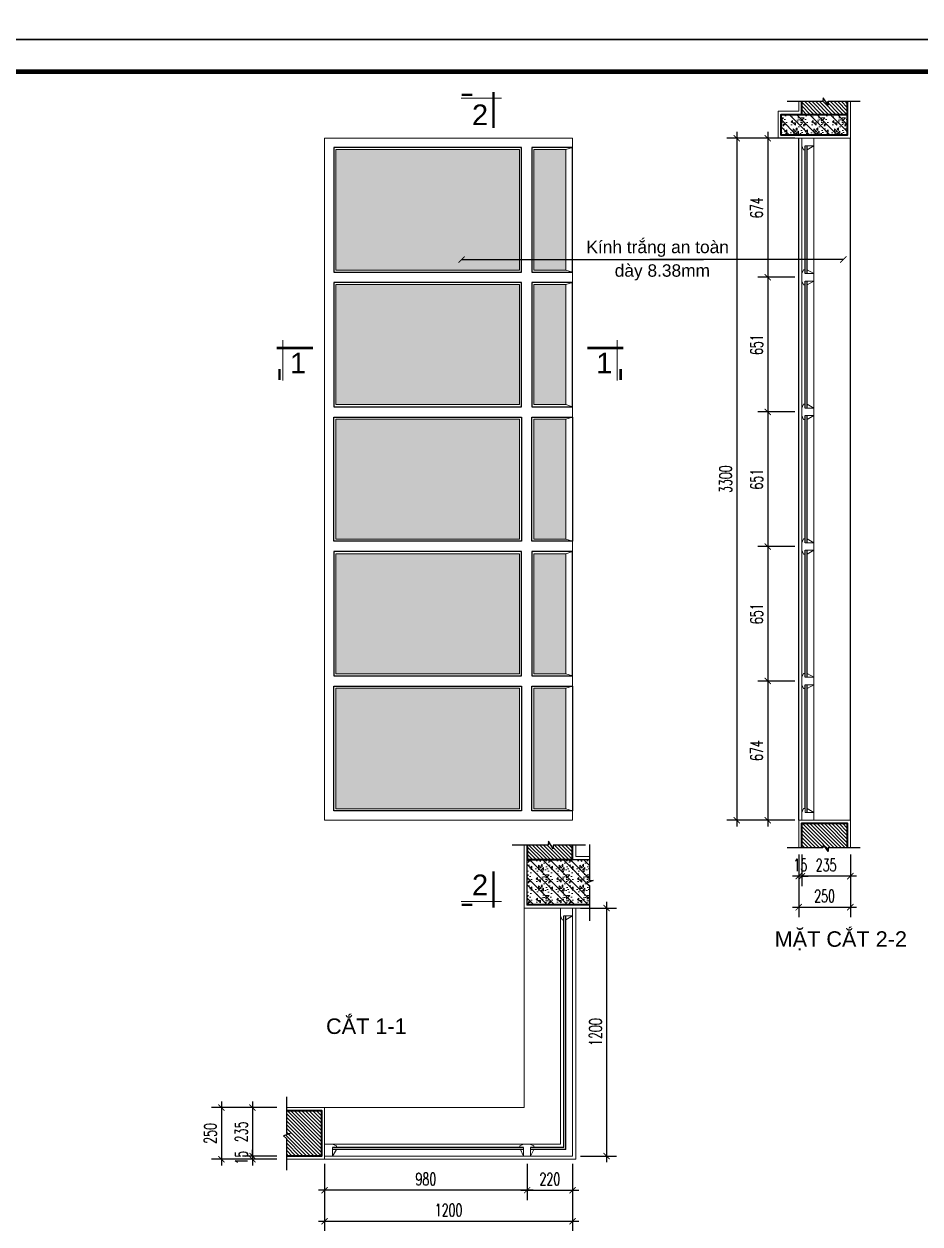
# Model space of a CAD drawing. Header units: millimetres. Extents: x -229618 to 2906, y -178063 to 96806.
# Drawn here: x -14595 to -10259, y -80525 to -74719 of the extents above; entities that cross this region are included whole.
import ezdxf
from ezdxf.enums import TextEntityAlignment as Align

# ---------------------------------------------------------------- set-up
doc = ezdxf.new("R2010")
doc.units = ezdxf.units.MM
doc.header["$LTSCALE"] = 200
doc.header["$MEASUREMENT"] = 0
doc.header["$PDMODE"] = 3
doc.header["$PDSIZE"] = 50
doc.layers.get('0').update_dxf_attribs({"color": 95, "linetype": 'CONTINUOUS'})
doc.layers.get('DEFPOINTS').update_dxf_attribs({"linetype": 'CONTINUOUS'})
for name, color, linetype, lineweight in [('cat', 1, 'CONTINUOUS', 40), ('hatch', 250, 'CONTINUOUS', 5), ('nho', 252, 'CONTINUOUS', 15), ('thay', 7, 'CONTINUOUS', 18)]:
    doc.layers.add(name, color=color, linetype=linetype, lineweight=lineweight)
for name, color, linetype in [('COT', 2, 'CONTINUOUS'), ('CUA', 145, 'CONTINUOUS'), ('DIM', 251, 'CONTINUOUS'), ('KHUNGTEN', 7, 'CONTINUOUS'), ('TEXT', 33, 'CONTINUOUS')]:
    doc.layers.add(name, color=color, linetype=linetype)
doc.layers.add('in', color=203, linetype='CONTINUOUS', lineweight=5, plot=False)
doc.styles.add('Aria H iso', font='Vharial_0.ttf')
doc.styles.add('Arial iso', font='vnarial_0.ttf')
doc.styles.add('Scale', font='vnsimli.shx', dxfattribs={"width": 0.65, "bigfont": 'bigfont.shx'})
doc.dimstyles.new('Scale', dxfattribs={"dimscale": 75, "dimtxt": 2, "dimasz": 1, "dimexe": 1.6, "dimexo": 0, "dimgap": 0.8, "dimtad": 1, "dimdec": 0, "dimzin": 0, "dimdsep": 46, "dimtxsty": 'Scale', "dimblk": 'ARCHTICK', "dimcen": 0.1, "dimdle": 1, "dimclrd": 256, "dimclre": 256, "dimclrt": 3, "dimadec": 0, "dimazin": 0, "dimtfac": 1, "dimtdec": 0, "dimtix": 1, "dimtmove": 2, "dimatfit": 3, "dimldrblk": 'ARCHTICK', "dimfxl": 0, "dimtolj": 1, "dimtzin": 0, "dimarcsym": 0})

# ---------------------------------------------------------------- blocks, each defined once
blk = doc.blocks.new('KhungA3')
at = {"layer": 'DEFPOINTS', "color": 8}
blk.add_lwpolyline([(-3.74, 3.81), (416.31, 3.81), (416.31, 300.81), (-3.74, 300.81)], close=True, dxfattribs=at)
at = {"layer": 'KHUNGTEN', "color": 4, "const_width": 0.724}
blk.add_lwpolyline([(7.54, 8.99), (411.13, 8.99), (411.13, 295.64), (7.54, 295.64)], close=True, dxfattribs=at)
blk = doc.blocks.new('cactd')
at = {"layer": 'thay', "ltscale": 600}
blk.add_line((-9972, -9225), (2458, -9225), dxfattribs=at)
at = {"layer": 'thay', "ltscale": 600, "const_width": 762}
for points in [[(0, 0), (0, -11114)], [(-9771, -10263), (-6486, -10263)]]:
    blk.add_lwpolyline(points, dxfattribs=at)
at = {"layer": 'TEXT', "style": 'Aria H iso'}
blk.add_attdef('1', text='', height=6350, dxfattribs=at).set_placement((-4149, -4127), align=Align.MIDDLE_CENTER)
blk = doc.blocks.new('cactn')
at = {"layer": 'thay', "ltscale": 600}
blk.add_line((-9225, 9972), (-9225, -2458), dxfattribs=at)
at = {"layer": 'thay', "ltscale": 600, "const_width": 762}
for points in [[(-10263, 9771), (-10263, 6486)], [(0, 0), (-11114, 0)]]:
    blk.add_lwpolyline(points, dxfattribs=at)
at = {"layer": 'TEXT', "style": 'Aria H iso'}
blk.add_attdef('A', text='', height=6350, dxfattribs=at).set_placement((-4573, 4581), align=Align.MIDDLE_CENTER)
blk = doc.blocks.new('_ArchTick')
at = {"color": 0, "linetype": 'ByBlock', "const_width": 0.15}
blk.add_lwpolyline([(-0.5, -0.5), (0.5, 0.5)], dxfattribs=at)
blk = doc.blocks.new('*D2917')
at = {"layer": 'DEFPOINTS', "color": 0, "linetype": 'Continuous'}
for p in [(-13140, -80234.1), (-12160, -80234.1), (-13140, -80361.4)]:
    blk.add_point(p, dxfattribs=at)
at = {"layer": 'DIM', "linetype": 'Continuous', "lineweight": -2}
for p, q in [((-13140, -80234.1), (-13140, -80409.4)), ((-12160, -80234.1), (-12160, -80409.4)), ((-12130, -80361.4), (-13170, -80361.4))]:
    blk.add_line(p, q, dxfattribs=at)
at = {"layer": 'DIM', "linetype": 'Continuous', "lineweight": -2, "xscale": 30, "yscale": 30, "zscale": 30, "rotation": 180}
blk.add_blockref('_ArchTick', (-13140, -80361.4), dxfattribs=at)
at = {"layer": 'DIM', "linetype": 'Continuous', "lineweight": -2, "xscale": 30, "yscale": 30, "zscale": 30}
blk.add_blockref('_ArchTick', (-12160, -80361.4), dxfattribs=at)
at = {"layer": 'DIM', "color": 3, "linetype": 'Continuous', "insert": (-12650, -80307.4), "char_height": 60, "attachment_point": 5, "style": 'Scale'}
blk.add_mtext('\\A1;980', dxfattribs=at)
blk = doc.blocks.new('*D2918')
at = {"layer": 'DEFPOINTS', "color": 0, "linetype": 'Continuous'}
for p in [(-12160, -80234.1), (-11940, -80234.1), (-11940, -80361.4)]:
    blk.add_point(p, dxfattribs=at)
at = {"layer": 'DIM', "linetype": 'Continuous', "lineweight": -2}
for p, q in [((-12160, -80234.1), (-12160, -80409.4)), ((-11940, -80234.1), (-11940, -80409.4)), ((-12190, -80361.4), (-11910, -80361.4))]:
    blk.add_line(p, q, dxfattribs=at)
at = {"layer": 'DIM', "linetype": 'Continuous', "lineweight": -2, "xscale": 30, "yscale": 30, "zscale": 30, "rotation": 180}
blk.add_blockref('_ArchTick', (-12160, -80361.4), dxfattribs=at)
at = {"layer": 'DIM', "linetype": 'Continuous', "lineweight": -2, "xscale": 30, "yscale": 30, "zscale": 30}
blk.add_blockref('_ArchTick', (-11940, -80361.4), dxfattribs=at)
at = {"layer": 'DIM', "color": 3, "linetype": 'Continuous', "insert": (-12050, -80307.4), "char_height": 60, "attachment_point": 5, "style": 'Scale'}
blk.add_mtext('\\A1;220', dxfattribs=at)
blk = doc.blocks.new('*D2919')
at = {"layer": 'DEFPOINTS', "color": 0, "linetype": 'Continuous'}
for p in [(-13140, -80234.1), (-11940, -80234.1), (-11940, -80511.4)]:
    blk.add_point(p, dxfattribs=at)
at = {"layer": 'DIM', "linetype": 'Continuous', "lineweight": -2}
for p, q in [((-13140, -80234.1), (-13140, -80559.4)), ((-11940, -80234.1), (-11940, -80559.4)), ((-13170, -80511.4), (-11910, -80511.4))]:
    blk.add_line(p, q, dxfattribs=at)
at = {"layer": 'DIM', "linetype": 'Continuous', "lineweight": -2, "xscale": 30, "yscale": 30, "zscale": 30, "rotation": 180}
blk.add_blockref('_ArchTick', (-13140, -80511.4), dxfattribs=at)
at = {"layer": 'DIM', "linetype": 'Continuous', "lineweight": -2, "xscale": 30, "yscale": 30, "zscale": 30}
blk.add_blockref('_ArchTick', (-11940, -80511.4), dxfattribs=at)
at = {"layer": 'DIM', "color": 3, "linetype": 'Continuous', "insert": (-12540, -80457.4), "char_height": 60, "attachment_point": 5, "style": 'Scale'}
blk.add_mtext('\\A1;1200', dxfattribs=at)
blk = doc.blocks.new('*D2920')
at = {"layer": 'DEFPOINTS', "color": 0, "linetype": 'Continuous'}
for p in [(-11901, -78996.4), (-11901, -80196.4), (-11775, -80196.4)]:
    blk.add_point(p, dxfattribs=at)
at = {"layer": 'DIM', "linetype": 'Continuous', "lineweight": -2}
for p, q in [((-11901, -78996.4), (-11727, -78996.4)), ((-11775, -78966.4), (-11775, -80226.4)), ((-11901, -80196.4), (-11727, -80196.4))]:
    blk.add_line(p, q, dxfattribs=at)
at = {"layer": 'DIM', "linetype": 'Continuous', "lineweight": -2, "xscale": 30, "yscale": 30, "zscale": 30}
for p, rotation in [((-11775, -78996.4), 90), ((-11775, -80196.4), 270)]:
    blk.add_blockref('_ArchTick', p, dxfattribs=dict(at, rotation=rotation))
at = {"layer": 'DIM', "color": 3, "linetype": 'Continuous', "insert": (-11829, -79596.4), "char_height": 60, "attachment_point": 5, "rotation": 90, "style": 'Scale'}
blk.add_mtext('\\A1;1200', dxfattribs=at)
blk = doc.blocks.new('*D2921')
at = {"layer": 'DEFPOINTS', "color": 0, "linetype": 'Continuous'}
for p in [(-10865, -75271.4), (-10995.4, -75944.9), (-10865, -75944.9)]:
    blk.add_point(p, dxfattribs=at)
at = {"layer": 'DIM', "linetype": 'Continuous', "lineweight": -2}
for p, q in [((-10865, -75271.4), (-11043.4, -75271.4)), ((-10995.4, -75241.4), (-10995.4, -75974.9)), ((-10865, -75944.9), (-11043.4, -75944.9))]:
    blk.add_line(p, q, dxfattribs=at)
at = {"layer": 'DIM', "linetype": 'Continuous', "lineweight": -2, "xscale": 30, "yscale": 30, "zscale": 30}
for p, rotation in [((-10995.4, -75271.4), 90), ((-10995.4, -75944.9), 270)]:
    blk.add_blockref('_ArchTick', p, dxfattribs=dict(at, rotation=rotation))
at = {"layer": 'DIM', "color": 3, "linetype": 'Continuous', "insert": (-11049.4, -75608.1), "char_height": 60, "attachment_point": 5, "rotation": 90, "style": 'Scale'}
blk.add_mtext('\\A1;674', dxfattribs=at)
blk = doc.blocks.new('*D2922')
at = {"layer": 'DEFPOINTS', "color": 0, "linetype": 'Continuous'}
for p in [(-10865, -75944.9), (-10995.4, -76595.9), (-10865, -76595.9)]:
    blk.add_point(p, dxfattribs=at)
at = {"layer": 'DIM', "linetype": 'Continuous', "lineweight": -2}
for p, q in [((-10995.4, -75914.9), (-10995.4, -76625.9)), ((-10865, -75944.9), (-11043.4, -75944.9)), ((-10865, -76595.9), (-11043.4, -76595.9))]:
    blk.add_line(p, q, dxfattribs=at)
at = {"layer": 'DIM', "linetype": 'Continuous', "lineweight": -2, "xscale": 30, "yscale": 30, "zscale": 30}
for p, rotation in [((-10995.4, -75944.9), 90), ((-10995.4, -76595.9), 270)]:
    blk.add_blockref('_ArchTick', p, dxfattribs=dict(at, rotation=rotation))
at = {"layer": 'DIM', "color": 3, "linetype": 'Continuous', "insert": (-11049.4, -76270.4), "char_height": 60, "attachment_point": 5, "rotation": 90, "style": 'Scale'}
blk.add_mtext('\\A1;651', dxfattribs=at)
blk = doc.blocks.new('*D2923')
at = {"layer": 'DEFPOINTS', "color": 0, "linetype": 'Continuous'}
for p in [(-10865, -76595.9), (-10995.4, -77246.9), (-10865, -77246.9)]:
    blk.add_point(p, dxfattribs=at)
at = {"layer": 'DIM', "linetype": 'Continuous', "lineweight": -2}
for p, q in [((-10995.4, -76565.9), (-10995.4, -77276.9)), ((-10865, -76595.9), (-11043.4, -76595.9)), ((-10865, -77246.9), (-11043.4, -77246.9))]:
    blk.add_line(p, q, dxfattribs=at)
at = {"layer": 'DIM', "linetype": 'Continuous', "lineweight": -2, "xscale": 30, "yscale": 30, "zscale": 30}
for p, rotation in [((-10995.4, -76595.9), 90), ((-10995.4, -77246.9), 270)]:
    blk.add_blockref('_ArchTick', p, dxfattribs=dict(at, rotation=rotation))
at = {"layer": 'DIM', "color": 3, "linetype": 'Continuous', "insert": (-11049.4, -76921.4), "char_height": 60, "attachment_point": 5, "rotation": 90, "style": 'Scale'}
blk.add_mtext('\\A1;651', dxfattribs=at)
blk = doc.blocks.new('*D2924')
at = {"layer": 'DEFPOINTS', "color": 0, "linetype": 'Continuous'}
for p in [(-10865, -77246.9), (-10995.4, -77897.9), (-10865, -77897.9)]:
    blk.add_point(p, dxfattribs=at)
at = {"layer": 'DIM', "linetype": 'Continuous', "lineweight": -2}
for p, q in [((-10865, -77246.9), (-11043.4, -77246.9)), ((-10995.4, -77216.9), (-10995.4, -77927.9)), ((-10865, -77897.9), (-11043.4, -77897.9))]:
    blk.add_line(p, q, dxfattribs=at)
at = {"layer": 'DIM', "linetype": 'Continuous', "lineweight": -2, "xscale": 30, "yscale": 30, "zscale": 30}
for p, rotation in [((-10995.4, -77246.9), 90), ((-10995.4, -77897.9), 270)]:
    blk.add_blockref('_ArchTick', p, dxfattribs=dict(at, rotation=rotation))
at = {"layer": 'DIM', "color": 3, "linetype": 'Continuous', "insert": (-11049.4, -77572.4), "char_height": 60, "attachment_point": 5, "rotation": 90, "style": 'Scale'}
blk.add_mtext('\\A1;651', dxfattribs=at)
blk = doc.blocks.new('*D2925')
at = {"layer": 'DEFPOINTS', "color": 0, "linetype": 'Continuous'}
for p in [(-10865, -77897.9), (-10995.4, -78571.4), (-10865, -78571.4)]:
    blk.add_point(p, dxfattribs=at)
at = {"layer": 'DIM', "linetype": 'Continuous', "lineweight": -2}
for p, q in [((-10865, -77897.9), (-11043.4, -77897.9)), ((-10995.4, -77867.9), (-10995.4, -78601.4)), ((-10865, -78571.4), (-11043.4, -78571.4))]:
    blk.add_line(p, q, dxfattribs=at)
at = {"layer": 'DIM', "linetype": 'Continuous', "lineweight": -2, "xscale": 30, "yscale": 30, "zscale": 30}
for p, rotation in [((-10995.4, -77897.9), 90), ((-10995.4, -78571.4), 270)]:
    blk.add_blockref('_ArchTick', p, dxfattribs=dict(at, rotation=rotation))
at = {"layer": 'DIM', "color": 3, "linetype": 'Continuous', "insert": (-11049.4, -78234.6), "char_height": 60, "attachment_point": 5, "rotation": 90, "style": 'Scale'}
blk.add_mtext('\\A1;674', dxfattribs=at)
blk = doc.blocks.new('*D2926')
at = {"layer": 'DEFPOINTS', "color": 0, "linetype": 'Continuous'}
for p in [(-10865, -75271.4), (-11145.4, -78571.4), (-10865, -78571.4)]:
    blk.add_point(p, dxfattribs=at)
at = {"layer": 'DIM', "linetype": 'Continuous', "lineweight": -2}
for p, q in [((-10865, -75271.4), (-11193.4, -75271.4)), ((-11145.4, -75241.4), (-11145.4, -78601.4)), ((-10865, -78571.4), (-11193.4, -78571.4))]:
    blk.add_line(p, q, dxfattribs=at)
at = {"layer": 'DIM', "linetype": 'Continuous', "lineweight": -2, "xscale": 30, "yscale": 30, "zscale": 30}
for p, rotation in [((-11145.4, -75271.4), 90), ((-11145.4, -78571.4), 270)]:
    blk.add_blockref('_ArchTick', p, dxfattribs=dict(at, rotation=rotation))
at = {"layer": 'DIM', "color": 3, "linetype": 'Continuous', "insert": (-11199.4, -76921.4), "char_height": 60, "attachment_point": 5, "rotation": 90, "style": 'Scale'}
blk.add_mtext('\\A1;3300', dxfattribs=at)
blk = doc.blocks.new('*D2927')
at = {"layer": 'DEFPOINTS', "color": 0, "linetype": 'Continuous'}
for p in [(-10830.4, -78737.6), (-10595.4, -78737.6), (-10830.4, -78842.3)]:
    blk.add_point(p, dxfattribs=at)
at = {"layer": 'DIM', "linetype": 'Continuous', "lineweight": -2}
for p, q in [((-10830.4, -78737.6), (-10830.4, -78890.3)), ((-10595.4, -78737.6), (-10595.4, -78890.3)), ((-10565.4, -78842.3), (-10860.4, -78842.3))]:
    blk.add_line(p, q, dxfattribs=at)
at = {"layer": 'DIM', "linetype": 'Continuous', "lineweight": -2, "xscale": 30, "yscale": 30, "zscale": 30, "rotation": 180}
blk.add_blockref('_ArchTick', (-10830.4, -78842.3), dxfattribs=at)
at = {"layer": 'DIM', "linetype": 'Continuous', "lineweight": -2, "xscale": 30, "yscale": 30, "zscale": 30}
blk.add_blockref('_ArchTick', (-10595.4, -78842.3), dxfattribs=at)
at = {"layer": 'DIM', "color": 3, "linetype": 'Continuous', "insert": (-10712.9, -78788.3), "char_height": 60, "attachment_point": 5, "style": 'Scale'}
blk.add_mtext('\\A1;235', dxfattribs=at)
blk = doc.blocks.new('*D2928')
at = {"layer": 'DEFPOINTS', "color": 0, "linetype": 'Continuous'}
for p in [(-10845.4, -78737.6), (-10830.4, -78737.6), (-10845.4, -78842.3)]:
    blk.add_point(p, dxfattribs=at)
at = {"layer": 'DIM', "linetype": 'Continuous', "lineweight": -2}
for p, q in [((-10845.4, -78737.6), (-10845.4, -78890.3)), ((-10830.4, -78737.6), (-10830.4, -78890.3)), ((-10845.4, -78842.3), (-10875.4, -78842.3)), ((-10830.4, -78842.3), (-10845.4, -78842.3)), ((-10830.4, -78842.3), (-10800.4, -78842.3))]:
    blk.add_line(p, q, dxfattribs=at)
at = {"layer": 'DIM', "linetype": 'Continuous', "lineweight": -2, "xscale": 30, "yscale": 30, "zscale": 30}
blk.add_blockref('_ArchTick', (-10845.4, -78842.3), dxfattribs=at)
at = {"layer": 'DIM', "linetype": 'Continuous', "lineweight": -2, "xscale": 30, "yscale": 30, "zscale": 30, "rotation": 180}
blk.add_blockref('_ArchTick', (-10830.4, -78842.3), dxfattribs=at)
at = {"layer": 'DIM', "color": 3, "linetype": 'Continuous', "insert": (-10837.9, -78788.3), "char_height": 60, "attachment_point": 5, "style": 'Scale'}
blk.add_mtext('\\A1;15', dxfattribs=at)
blk = doc.blocks.new('*D2929')
at = {"layer": 'DEFPOINTS', "color": 0, "linetype": 'Continuous'}
for p in [(-10845.4, -78737.6), (-10595.4, -78737.6), (-10595.4, -78992.3)]:
    blk.add_point(p, dxfattribs=at)
at = {"layer": 'DIM', "linetype": 'Continuous', "lineweight": -2}
for p, q in [((-10845.4, -78737.6), (-10845.4, -79040.3)), ((-10595.4, -78737.6), (-10595.4, -79040.3)), ((-10875.4, -78992.3), (-10565.4, -78992.3))]:
    blk.add_line(p, q, dxfattribs=at)
at = {"layer": 'DIM', "linetype": 'Continuous', "lineweight": -2, "xscale": 30, "yscale": 30, "zscale": 30, "rotation": 180}
blk.add_blockref('_ArchTick', (-10845.4, -78992.3), dxfattribs=at)
at = {"layer": 'DIM', "linetype": 'Continuous', "lineweight": -2, "xscale": 30, "yscale": 30, "zscale": 30}
blk.add_blockref('_ArchTick', (-10595.4, -78992.3), dxfattribs=at)
at = {"layer": 'DIM', "color": 3, "linetype": 'Continuous', "insert": (-10720.4, -78938.3), "char_height": 60, "attachment_point": 5, "style": 'Scale'}
blk.add_mtext('\\A1;250', dxfattribs=at)
blk = doc.blocks.new('*D2930')
at = {"layer": 'DEFPOINTS', "color": 0, "linetype": 'Continuous'}
for p in [(-13370.9, -79961.4), (-13489, -80196.4), (-13370.9, -80196.4)]:
    blk.add_point(p, dxfattribs=at)
at = {"layer": 'DIM', "linetype": 'Continuous', "lineweight": -2}
for p, q in [((-13489, -79931.4), (-13489, -80226.4)), ((-13370.9, -79961.4), (-13537, -79961.4)), ((-13370.9, -80196.4), (-13537, -80196.4))]:
    blk.add_line(p, q, dxfattribs=at)
at = {"layer": 'DIM', "linetype": 'Continuous', "lineweight": -2, "xscale": 30, "yscale": 30, "zscale": 30}
for p, rotation in [((-13489, -79961.4), 90), ((-13489, -80196.4), 270)]:
    blk.add_blockref('_ArchTick', p, dxfattribs=dict(at, rotation=rotation))
at = {"layer": 'DIM', "color": 3, "linetype": 'Continuous', "insert": (-13543, -80078.9), "char_height": 60, "attachment_point": 5, "rotation": 90, "style": 'Scale'}
blk.add_mtext('\\A1;235', dxfattribs=at)
blk = doc.blocks.new('*D2931')
at = {"layer": 'DEFPOINTS', "color": 0, "linetype": 'Continuous'}
for p in [(-13489, -80211.4), (-13370.9, -80196.4), (-13370.9, -80211.4)]:
    blk.add_point(p, dxfattribs=at)
at = {"layer": 'DIM', "linetype": 'Continuous', "lineweight": -2}
for p, q in [((-13489, -80196.4), (-13489, -80166.4)), ((-13370.9, -80196.4), (-13537, -80196.4)), ((-13370.9, -80211.4), (-13537, -80211.4)), ((-13489, -80196.4), (-13489, -80211.4)), ((-13489, -80211.4), (-13489, -80241.4))]:
    blk.add_line(p, q, dxfattribs=at)
at = {"layer": 'DIM', "linetype": 'Continuous', "lineweight": -2, "xscale": 30, "yscale": 30, "zscale": 30}
for p, rotation in [((-13489, -80196.4), 270), ((-13489, -80211.4), 90)]:
    blk.add_blockref('_ArchTick', p, dxfattribs=dict(at, rotation=rotation))
at = {"layer": 'DIM', "color": 3, "linetype": 'Continuous', "insert": (-13543, -80203.9), "char_height": 60, "attachment_point": 5, "rotation": 90, "style": 'Scale'}
blk.add_mtext('\\A1;15', dxfattribs=at)
blk = doc.blocks.new('*D2932')
at = {"layer": 'DEFPOINTS', "color": 0, "linetype": 'Continuous'}
for p in [(-13370.9, -79961.4), (-13639, -80211.4), (-13370.9, -80211.4)]:
    blk.add_point(p, dxfattribs=at)
at = {"layer": 'DIM', "linetype": 'Continuous', "lineweight": -2}
for p, q in [((-13639, -79931.4), (-13639, -80241.4)), ((-13370.9, -79961.4), (-13687, -79961.4)), ((-13370.9, -80211.4), (-13687, -80211.4))]:
    blk.add_line(p, q, dxfattribs=at)
at = {"layer": 'DIM', "linetype": 'Continuous', "lineweight": -2, "xscale": 30, "yscale": 30, "zscale": 30}
for p, rotation in [((-13639, -79961.4), 90), ((-13639, -80211.4), 270)]:
    blk.add_blockref('_ArchTick', p, dxfattribs=dict(at, rotation=rotation))
at = {"layer": 'DIM', "color": 3, "linetype": 'Continuous', "insert": (-13693, -80086.4), "char_height": 60, "attachment_point": 5, "rotation": 90, "style": 'Scale'}
blk.add_mtext('\\A1;250', dxfattribs=at)

msp = doc.modelspace()

# ---------------------------------------------------------------- hatches: boundary and pattern name
at = {"layer": 'hatch', "linetype": 'Continuous'}
h = msp.add_hatch(dxfattribs=at)
h.set_pattern_fill('ANSI31', color=256, scale=100, style=0)
h.set_pattern_definition([(135, (82103.489, -79219.273), (8.8388348, 8.8388348), [])])
h.paths.add_polyline_path([(-10610.4, -75094.8), (-10830.4, -75094.8), (-10830.4, -75156.4), (-10610.4, -75156.4)])
h = msp.add_hatch(dxfattribs=at)
h.set_pattern_fill('BT', color=256, scale=100, style=0)
h.set_pattern_definition([(180, (82120.2, -79306.44), (0, 100), [0, -100]), (180, (82190.84, -79263.21), (0, 100), [0, -100]), (180, (82187.71, -79280.81), (0, 100), [0, -100]), (180, (82152.48, -79272.6), (0, 100), [0, -100]), (180, (82171.47, -79243.84), (0, 100), [0, -100]), (180, (82176.55, -79256.56), (0, 100), [0, -100]), (180, (82167.55, -79235.23), (0, 100), [0, -100]), (180, (82181.45, -79226.82), (0, 100), [0, -100]), (180, (82162.27, -79248.73), (0, 100), [0, -100]), (180, (82194.36, -79248.34), (0, 100), [0, -100]), (180, (82130.37, -79247.95), (0, 100), [0, -100]), (180, (82115.89, -79245.21), (0, 100), [0, -100]), (180, (82123.33, -79255.38), (0, 100), [0, -100]), (180, (82121.17, -79269.08), (0, 100), [0, -100]), (180, (82147.2, -79257.14), (0, 100), [0, -100]), (180, (82147.98, -79284.73), (0, 100), [0, -100]), (180, (82147.98, -79293.34), (0, 100), [0, -100]), (180, (82195.34, -79295.29), (0, 100), [0, -100]), (180, (82155.81, -79283.55), (0, 100), [0, -100]), (180, (82155.42, -79316.81), (0, 100), [0, -100]), (180, (82166.18, -79295.49), (0, 100), [0, -100]), (180, (82165.4, -79305.27), (0, 100), [0, -100]), (180, (82178.32, -79312.51), (0, 100), [0, -100]), (180, (82171.66, -79299.2), (0, 100), [0, -100]), (180, (82176.36, -79295.1), (0, 100), [0, -100]), (135, (82123.5, -79298.17), (0, 100.00003), [8, -133.4214]), (45, (82117.84, -79292.51), (100.00003, 0), [8, -133.4214]), (270, (82123.5, -79286.85), (-100, -2e-14), [11.3137, -88.6863]), (7e-15, (82126.97, -79296.89), (1e-14, -100), [12, -88]), (270, (82138.97, -79296.89), (-100, -2e-14), [12, -88]), (135, (82138.97, -79308.894), (0, 100.00003), [16.9706, -124.4508]), (90, (82163.98, -79289.98), (100, 6e-15), [16.8, -83.2]), (7e-15, (82163.98, -79273.18), (1e-14, -100), [16.8, -83.2]), (225, (82180.776, -79273.18), (-100.00003, -2e-14), [23.7588, -117.6626]), (45, (82178.206, -79307.96), (100.00003, 0), [7, -134.4214]), (315, (82183.156, -79303.01), (1e-14, -100.00003), [7, -134.4214]), (180, (82188.11, -79307.96), (0, 100), [9.8995, -90.1005]), (180, (82141.66, -79240.36), (0, 100), [13.75, -86.25]), (90, (82127.91, -79240.36), (100, 6e-15), [13.75, -86.25]), (315, (82127.905, -79226.605), (1e-14, -100.00003), [19.4454, -121.9759]), (270, (82153.22, -79238.36), (-100, -2e-14), [12.5, -87.5]), (180, (82153.22, -79250.86), (0, 100), [12.5, -87.5]), (45, (82140.72, -79250.86), (100.00003, 0), [17.6777, -123.7437]), (135, (82146.86, -79234.51), (0, 100.00003), [8.5, -132.9214]), (45, (82140.85, -79228.5), (100.00003, 0), [8.5, -132.9214]), (270, (82146.86, -79222.49), (-100, -2e-14), [12.0208, -87.9792]), (45, (82186.124, -79241.71), (100.00003, 0), [14.1421, -127.2792]), (180, (82196.12, -79241.71), (0, 100), [10, -90]), (270, (82196.12, -79231.71), (-100, -2e-14), [10, -90]), (135, (82203.49, -79319.27), (49.497475, 49.497475), []), (135, (82168.49, -79319.27), (49.497475, 49.497475), [])])
h.paths.add_polyline_path([(-10610.4, -75156.4), (-10830.4, -75156.4), (-10930.4, -75156.4), (-10930.4, -75256.4), (-10610.4, -75256.4)])
at = {"layer": 'hatch'}
h = msp.add_hatch(dxfattribs=at)
h.set_pattern_fill('CATTHO', color=256, scale=30, angle=315, style=0)
h.set_pattern_definition([(187.5, (-25079.9, -34.06), (-39.537814, 42.210396), [9, -45.6, 0, -51, 0, -48.75]), (217.5, (-25079.9, -34.06), (-97.40939, 22.324125), [9, -24.6, 0, -41.1, 0, -15.75]), (257.5, (-25053.81, -7.97), (-66.18097, -65.940878), [9, -15, 0, -54, 0, -70.5]), (267.5, (-25053.81, -7.97), (-82.387886, -45.151265), [9, -7.5, 0, -35.4, 0, -40.5])])
h.paths.add_polyline_path([(-12197, -76630.9), (-12197, -77211.9), (-13085, -77211.9), (-13085, -76630.9)])
h.paths.add_polyline_path([(-12127, -76630.9), (-11972, -76630.9), (-11972, -77211.9), (-12127, -77211.9)])
h.paths.add_polyline_path([(-12127, -75979.9), (-11972, -75979.9), (-11972, -76560.9), (-12127, -76560.9)])
h.paths.add_polyline_path([(-12197, -75979.9), (-12197, -76560.9), (-13085, -76560.9), (-13085, -75979.9)])
h.paths.add_polyline_path([(-12197, -75326.4), (-12197, -75909.9), (-13085, -75909.9), (-13085, -75326.4)])
h.paths.add_polyline_path([(-12127, -75326.4), (-11972, -75326.4), (-11972, -75909.9), (-12127, -75909.9)])
h.paths.add_polyline_path([(-12197, -77281.9), (-12197, -77862.9), (-13085, -77862.9), (-13085, -77281.9)])
h.paths.add_polyline_path([(-12127, -77281.9), (-11972, -77281.9), (-11972, -77862.9), (-12127, -77862.9)])
h.paths.add_polyline_path([(-12197, -78516.4), (-13085, -78516.4), (-13085, -77932.9), (-12197, -77932.9)])
h.paths.add_polyline_path([(-12127, -78516.4), (-12127, -77932.9), (-11972, -77932.9), (-11972, -78516.4)])
at = {"layer": 'hatch', "linetype": 'Continuous'}
h = msp.add_hatch(dxfattribs=at)
h.set_pattern_fill('ANSI31', color=256, scale=100, style=0)
h.set_pattern_definition([(135, (82103.489, -82705.592), (8.8388348, 8.8388348), [])])
h.paths.add_polyline_path([(-10830.4, -78586.4), (-10610.4, -78586.4), (-10610.4, -78705.3), (-10703.9, -78705.3), (-10703.9, -78723.1), (-10727.6, -78686.5), (-10728.1, -78705.3), (-10830.4, -78705.3)])
h = msp.add_hatch(dxfattribs=at)
h.set_pattern_fill('ANSI31', color=256, scale=100, style=0)
h.set_pattern_definition([(135, (-11939.95, -78761.402), (8.83883, 8.83883), [])])
h.paths.add_polyline_path([(-12160, -78691.7), (-12057.7, -78691.7), (-12057.2, -78672.9), (-12033.5, -78709.5), (-12033.5, -78691.7), (-11940, -78691.7), (-11940, -78761.4), (-12160, -78761.4)])
h = msp.add_hatch(dxfattribs=at)
h.set_pattern_fill('BT', color=256, scale=100, style=0)
h.set_pattern_definition([(180, (-11913.24, -78968.57), (0, 100), [0, -100]), (180, (-11842.6, -78925.34), (0, 100), [0, -100]), (180, (-11845.73, -78942.94), (0, 100), [0, -100]), (180, (-11880.95, -78934.73), (0, 100), [0, -100]), (180, (-11861.97, -78905.97), (0, 100), [0, -100]), (180, (-11856.88, -78918.69), (0, 100), [0, -100]), (180, (-11865.89, -78897.36), (0, 100), [0, -100]), (180, (-11851.99, -78888.95), (0, 100), [0, -100]), (180, (-11871.17, -78910.86), (0, 100), [0, -100]), (180, (-11839.08, -78910.47), (0, 100), [0, -100]), (180, (-11903.07, -78910.08), (0, 100), [0, -100]), (180, (-11917.55, -78907.34), (0, 100), [0, -100]), (180, (-11910.11, -78917.51), (0, 100), [0, -100]), (180, (-11912.27, -78931.21), (0, 100), [0, -100]), (180, (-11886.24, -78919.27), (0, 100), [0, -100]), (180, (-11885.46, -78946.86), (0, 100), [0, -100]), (180, (-11885.46, -78955.46), (0, 100), [0, -100]), (180, (-11838.1, -78957.42), (0, 100), [0, -100]), (180, (-11877.63, -78945.68), (0, 100), [0, -100]), (180, (-11878.02, -78978.94), (0, 100), [0, -100]), (180, (-11867.26, -78957.62), (0, 100), [0, -100]), (180, (-11868.04, -78967.4), (0, 100), [0, -100]), (180, (-11855.12, -78974.64), (0, 100), [0, -100]), (180, (-11861.78, -78961.33), (0, 100), [0, -100]), (180, (-11857.08, -78957.23), (0, 100), [0, -100]), (135, (-11909.94, -78960.3), (0, 100), [8, -133.421]), (45, (-11915.6, -78954.64), (100, 0), [8, -133.421]), (270, (-11909.94, -78948.98), (-100, -2e-14), [11.314, -88.686]), (7e-15, (-11906.47, -78959.02), (1e-14, -100), [12, -88]), (270, (-11894.47, -78959.02), (-100, -2e-14), [12, -88]), (135, (-11894.47, -78971.024), (0, 100), [16.97, -124.45]), (90, (-11869.46, -78952.11), (100, 6e-15), [16.8, -83.2]), (7e-15, (-11869.46, -78935.31), (1e-14, -100), [16.8, -83.2]), (225, (-11852.664, -78935.31), (-100, -2e-14), [23.759, -117.663]), (45, (-11855.23, -78970.09), (100, 0), [7, -134.421]), (315, (-11850.28, -78965.14), (1e-14, -100), [7, -134.421]), (180, (-11845.33, -78970.09), (0, 100), [9.9, -90.1]), (180, (-11891.78, -78902.48), (0, 100), [13.75, -86.25]), (90, (-11905.53, -78902.48), (100, 6e-15), [13.75, -86.25]), (315, (-11905.534, -78888.734), (1e-14, -100), [19.445, -121.976]), (270, (-11880.22, -78900.49), (-100, -2e-14), [12.5, -87.5]), (180, (-11880.22, -78912.99), (0, 100), [12.5, -87.5]), (45, (-11892.72, -78912.99), (100, 0), [17.678, -123.744]), (135, (-11886.58, -78896.64), (0, 100), [8.5, -132.921]), (45, (-11892.59, -78890.63), (100, 0), [8.5, -132.921]), (270, (-11886.58, -78884.62), (-100, -2e-14), [12.02, -87.98]), (45, (-11847.316, -78903.84), (100, 0), [14.142, -127.28]), (180, (-11837.32, -78903.84), (0, 100), [10, -90]), (270, (-11837.32, -78893.84), (-100, -2e-14), [10, -90]), (135, (-11829.95, -78981.4), (49.497, 49.497), []), (135, (-11864.95, -78981.4), (49.497, 49.497), [])])
h.paths.add_polyline_path([(-11857.6, -78761.4), (-11857.6, -78862.8), (-11839.7, -78862.8), (-11872, -78875.2), (-11857.6, -78887), (-11857.6, -78981.4), (-12160, -78981.4), (-12160, -78761.4)])
h = msp.add_hatch(dxfattribs=at)
h.set_pattern_fill('ANSI31', color=256, scale=100, style=0)
h.set_pattern_definition([(135, (-13154.95, -80196.402), (8.83883, 8.83883), [])])
h.paths.add_polyline_path([(-13339.5, -80098.9), (-13307.2, -80086.5), (-13325.1, -80086.5), (-13325.1, -79976.4), (-13155, -79976.4), (-13155, -80196.4), (-13325.1, -80196.4), (-13325.1, -80110.7)])

# ---------------------------------------------------------------- linework, layer by layer
at = {"layer": 'cat', "linetype": 'Continuous'}
msp.add_line((-10830.4, -75156.4), (-10610.4, -75156.4), dxfattribs=at)
for points in [[(-10610.4, -75094.8), (-10610.4, -75256.4), (-10930.4, -75256.4), (-10930.4, -75156.4), (-10830.4, -75156.4), (-10830.4, -75094.8)], [(-10830.4, -78705.3), (-10830.4, -78586.4), (-10610.4, -78586.4), (-10610.4, -78705.3)], [(-12160, -78691.7), (-12160, -78761.4), (-11940, -78761.4), (-11940, -78691.7)], [(-11857.6, -78981.4), (-12160, -78981.4), (-12160, -78981.4)], [(-13325.1, -79976.4), (-13155, -79976.4), (-13155, -80196.4), (-13325.1, -80196.4)]]:
    msp.add_lwpolyline(points, dxfattribs=at)
at = {"layer": 'COT', "linetype": 'Continuous'}
msp.add_lwpolyline([(-11857.6, -78981.4), (-12160, -78981.4), (-12160, -78761.4), (-11857.6, -78761.4)], dxfattribs=at)
at = {"layer": 'CUA', "ltscale": 0.5}
for p, q in [((-10845.4, -78571.4), (-10845.4, -75271.4)), ((-10595.4, -78571.4), (-10595.4, -75271.4)), ((-10814.4, -75926.9), (-10814.4, -75309.4)), ((-10804.4, -75926.9), (-10804.4, -75309.4))]:
    msp.add_line(p, q, dxfattribs=at)
at = {"layer": 'CUA', "linetype": 'Continuous'}
for p, q in [((-10814.4, -76577.9), (-10814.4, -75962.9)), ((-10804.4, -76577.9), (-10804.4, -75962.9)), ((-10814.4, -77228.9), (-10814.4, -76613.9)), ((-10804.4, -77228.9), (-10804.4, -76613.9)), ((-10814.4, -77879.9), (-10814.4, -77264.9)), ((-10804.4, -77879.9), (-10804.4, -77264.9)), ((-10814.4, -78514.4), (-10814.4, -77915.9)), ((-10804.4, -78533.4), (-10804.4, -77915.9)), ((-11982, -80154.4), (-11982, -79034.4)), ((-11972, -80164.4), (-11972, -79034.4)), ((-12177, -80154.4), (-13102, -80154.4)), ((-12177, -80164.4), (-13102, -80164.4)), ((-11982, -80154.4), (-12143, -80154.4)), ((-11972, -80164.4), (-12143, -80164.4))]:
    msp.add_line(p, q, dxfattribs=at)
at = {"layer": 'CUA'}
for points in [[(-10548.6, -75094.8), (-10703.9, -75094.8), (-10703.9, -75112.7), (-10727.6, -75076), (-10728.1, -75094.8), (-10902.3, -75094.8)], [(-11878.1, -78691.7), (-12033.5, -78691.7), (-12033.5, -78709.5), (-12057.2, -78672.9), (-12057.7, -78691.7), (-12231.8, -78691.7)], [(-10548.6, -78705.3), (-10703.9, -78705.3), (-10703.9, -78723.1), (-10727.6, -78686.5), (-10728.1, -78705.3), (-10902.3, -78705.3)]]:
    msp.add_lwpolyline(points, dxfattribs=at)
at = {"layer": 'CUA', "ltscale": 0.5}
for points in [[(-12187, -75316.4), (-13095, -75316.4), (-13095, -75919.9), (-12187, -75919.9)], [(-12187, -75316.4), (-13095, -75316.4), (-13095, -75919.9), (-12187, -75919.9), (-12187, -75316.4)], [(-12137, -75919.9), (-11940, -75919.9), (-11940, -75316.4), (-12137, -75316.4)], [(-12137, -75316.4), (-12137, -75919.9), (-11940, -75919.9), (-11940, -75316.4), (-12137, -75316.4)], [(-12187, -75969.9), (-13095, -75969.9), (-13095, -76570.9), (-12187, -76570.9), (-12187, -75969.9)], [(-12137, -75969.9), (-12137, -76570.9), (-11940, -76570.9), (-11940, -75969.9), (-12137, -75969.9)], [(-12187, -77221.9), (-13095, -77221.9), (-13095, -76620.9), (-12187, -76620.9), (-12187, -77221.9)], [(-12137, -77221.9), (-12137, -76620.9), (-11940, -76620.9), (-11940, -77221.9), (-12137, -77221.9)], [(-12187, -77271.9), (-13095, -77271.9), (-13095, -77872.9), (-12187, -77872.9), (-12187, -77271.9)], [(-12137, -77271.9), (-12137, -77872.9), (-11940, -77872.9), (-11940, -77271.9), (-12137, -77271.9)], [(-12187, -78526.4), (-13095, -78526.4), (-13095, -77922.9), (-12187, -77922.9)], [(-12187, -78526.4), (-13095, -78526.4), (-13095, -77922.9), (-12187, -77922.9), (-12187, -78526.4)], [(-12137, -77922.9), (-11940, -77922.9), (-11940, -78526.4), (-12137, -78526.4)], [(-12137, -78526.4), (-12137, -77922.9), (-11940, -77922.9), (-11940, -78526.4), (-12137, -78526.4)]]:
    msp.add_lwpolyline(points, dxfattribs=at)
at = {"layer": 'CUA', "linetype": 'Continuous'}
for points in [[(-11857.6, -78688.8), (-11857.6, -78862.8), (-11839.7, -78862.8), (-11872, -78875.2), (-11857.6, -78887), (-11857.6, -79058.8)], [(-13325.1, -79909.7), (-13325.1, -80086.5), (-13307.2, -80086.5), (-13339.5, -80098.9), (-13325.1, -80110.7), (-13325.1, -80264.5)]]:
    msp.add_lwpolyline(points, dxfattribs=at)
at = {"layer": 'hatch', "linetype": 'Continuous'}
for p, q in [((-11972, -75326.4), (-11940, -75316.4)), ((-11972, -75909.9), (-11940, -75919.9)), ((-11972, -75979.9), (-11940, -75969.9)), ((-11972, -76560.9), (-11940, -76570.9)), ((-11972, -76630.9), (-11940, -76620.9)), ((-11972, -77211.9), (-11940, -77221.9)), ((-11972, -77281.9), (-11940, -77271.9)), ((-11972, -77862.9), (-11940, -77872.9)), ((-11972, -77932.9), (-11940, -77922.9)), ((-11972, -78516.4), (-11940, -78526.4))]:
    msp.add_line(p, q, dxfattribs=at)
for points in [[(-10595.4, -75094.8), (-10595.4, -75271.4), (-10945.4, -75271.4), (-10945.4, -75141.4), (-10845.4, -75141.4), (-10845.4, -75094.8)], [(-12197, -75326.4), (-13085, -75326.4), (-13085, -75909.9), (-12197, -75909.9), (-12197, -75326.4)], [(-12127, -75326.4), (-12127, -75909.9), (-11972, -75909.9), (-11972, -75326.4), (-12127, -75326.4)], [(-12197, -75979.9), (-13085, -75979.9), (-13085, -76560.9), (-12197, -76560.9), (-12197, -75979.9)], [(-12127, -75979.9), (-12127, -76560.9), (-11972, -76560.9), (-11972, -75979.9), (-12127, -75979.9)], [(-12197, -78516.4), (-13085, -78516.4), (-13085, -77932.9), (-12197, -77932.9), (-12197, -78516.4)], [(-12127, -78516.4), (-12127, -77932.9), (-11972, -77932.9), (-11972, -78516.4), (-12127, -78516.4)], [(-10845.4, -78705.3), (-10845.4, -78571.4), (-10595.4, -78571.4), (-10595.4, -78705.3)], [(-11857.6, -78996.4), (-12175, -78996.4), (-12175, -78691.7)], [(-11925, -78691.7), (-11925, -78746.4), (-11857.6, -78746.4)], [(-13325.1, -79961.4), (-13140, -79961.4), (-13140, -80211.4), (-13325.1, -80211.4)]]:
    msp.add_lwpolyline(points, dxfattribs=at)
for points in [[(-12197, -76630.9), (-12197, -77211.9), (-13085, -77211.9), (-13085, -76630.9), (-12197, -76630.9)], [(-12127, -76630.9), (-11972, -76630.9), (-11972, -77211.9), (-12127, -77211.9), (-12127, -76630.9)], [(-12197, -77281.9), (-13085, -77281.9), (-13085, -77862.9), (-12197, -77862.9), (-12197, -77281.9)], [(-12127, -77281.9), (-12127, -77862.9), (-11972, -77862.9), (-11972, -77281.9), (-12127, -77281.9)]]:
    msp.add_lwpolyline(points, close=True, dxfattribs=at)
at = {"layer": 'in', "linetype": 'Continuous'}
for points in [[(-20344.3, -65884.9), (-7743, -65884.9), (-7743, -74794.9), (-20344.3, -74794.9)], [(-20344.3, -74794.9), (-7743, -74794.9), (-7743, -83704.9), (-20344.3, -83704.9)]]:
    msp.add_lwpolyline(points, close=True, dxfattribs=at)
at = {"layer": 'nho', "linetype": 'Continuous'}
for p, q in [((-10830.4, -75309.4), (-10830.4, -78533.4)), ((-10772.4, -75309.4), (-10772.4, -78533.4)), ((-11998, -79034.4), (-11998, -80138.4)), ((-11940, -79034.4), (-11940, -80196.4)), ((-13102, -80138.4), (-11998, -80138.4)), ((-13102, -80196.4), (-11940, -80196.4))]:
    msp.add_line(p, q, dxfattribs=at)
at = {"layer": 'thay', "ltscale": 0.5}
for p, q in [((-10804.4, -75328.4), (-10772.4, -75309.4)), ((-10804.4, -75907.9), (-10772.4, -75926.9)), ((-10804.4, -75981.9), (-10772.4, -75962.9)), ((-10804.4, -76558.9), (-10772.4, -76577.9)), ((-10804.4, -76632.9), (-10772.4, -76613.9)), ((-10804.4, -77209.9), (-10772.4, -77228.9)), ((-10804.4, -77283.9), (-10772.4, -77264.9)), ((-10804.4, -77860.9), (-10772.4, -77879.9)), ((-10804.4, -77934.9), (-10772.4, -77915.9)), ((-10804.4, -78514.4), (-10772.4, -78533.4)), ((-11972, -79053.4), (-11940, -79034.4)), ((-13083, -80164.4), (-13102, -80196.4)), ((-12192, -80164.4), (-12177, -80196.4)), ((-12128, -80164.4), (-12143, -80196.4))]:
    msp.add_line(p, q, dxfattribs=at)
for points in [[(-11940, -75271.4), (-13140, -75271.4), (-13140, -78571.4), (-11940, -78571.4)], [(-10772.4, -75271.4), (-10772.4, -75309.4), (-10814.4, -75309.4), (-10814.4, -75328.4), (-10822.4, -75328.4), (-10830.4, -75309.4), (-10830.4, -75271.4)], [(-10772.4, -78571.4), (-10772.4, -78533.4), (-10814.4, -78533.4), (-10814.4, -78514.4), (-10822.4, -78514.4), (-10830.4, -78533.4), (-10830.4, -78571.4)], [(-11940, -78996.4), (-11940, -79034.4), (-11982, -79034.4), (-11982, -79053.4), (-11990, -79053.4), (-11998, -79034.4), (-11998, -78996.4)], [(-13140, -80196.4), (-13102, -80196.4), (-13102, -80154.4), (-13083, -80154.4), (-13083, -80146.4), (-13102, -80138.4), (-13140, -80138.4)], [(-12177, -80196.4), (-12143, -80196.4), (-12143, -80154.4), (-12128, -80154.4), (-12128, -80146.3), (-12147, -80138.4), (-12177, -80138.4), (-12196, -80146.3), (-12196, -80154.4), (-12177, -80154.4)]]:
    msp.add_lwpolyline(points, close=True, dxfattribs=at)
for points in [[(-10814.4, -75962.9), (-10772.4, -75962.9), (-10814.4, -75962.9), (-10814.4, -75981.9), (-10822.4, -75981.9), (-10830.4, -75962.9), (-10830.4, -75926.9), (-10822.4, -75907.9), (-10814.4, -75907.9), (-10814.4, -75926.9), (-10772.4, -75926.9), (-10772.4, -75962.9), (-10814.4, -75962.9), (-10772.4, -75962.9), (-10814.4, -75962.9)], [(-10814.4, -76613.9), (-10772.4, -76613.9), (-10814.4, -76613.9), (-10814.4, -76632.9), (-10822.4, -76632.9), (-10830.4, -76613.9), (-10830.4, -76577.9), (-10822.4, -76558.9), (-10814.4, -76558.9), (-10814.4, -76577.9), (-10772.4, -76577.9), (-10772.4, -76613.9), (-10814.4, -76613.9), (-10772.4, -76613.9), (-10814.4, -76613.9)], [(-10814.4, -77264.9), (-10772.4, -77264.9), (-10814.4, -77264.9), (-10814.4, -77283.9), (-10822.4, -77283.9), (-10830.4, -77264.9), (-10830.4, -77228.9), (-10822.4, -77209.9), (-10814.4, -77209.9), (-10814.4, -77228.9), (-10772.4, -77228.9), (-10772.4, -77264.9), (-10814.4, -77264.9), (-10772.4, -77264.9), (-10814.4, -77264.9)], [(-10814.4, -77915.9), (-10772.4, -77915.9), (-10814.4, -77915.9), (-10814.4, -77934.9), (-10822.4, -77934.9), (-10830.4, -77915.9), (-10830.4, -77879.9), (-10822.4, -77860.9), (-10814.4, -77860.9), (-10814.4, -77879.9), (-10772.4, -77879.9), (-10772.4, -77915.9), (-10814.4, -77915.9), (-10772.4, -77915.9), (-10814.4, -77915.9)], [(-12175, -78996.4), (-12175, -79961.4), (-13140, -79961.4)], [(-11925, -78996.4), (-11925, -80211.4), (-13140, -80211.4)]]:
    msp.add_lwpolyline(points, dxfattribs=at)

# ---------------------------------------------------------------- block references
at = {"layer": 'DIM', "linetype": 'Continuous'}
ref = msp.add_blockref('cactd', (-12322.3, -75223.2), dxfattribs=dict(at, xscale=-0.015748031437397, yscale=0.015748031437397, zscale=0.0157480314960628, rotation=180))
ref.add_attrib('1', '2', dxfattribs={"layer": 'TEXT', "height": 100, "style": 'Aria H iso'}).set_placement((-12387.7, -75158.6), align=Align.MIDDLE_CENTER)
ref = msp.add_blockref('cactn', (-13196.6, -76287), dxfattribs=dict(at, xscale=-0.015748031437397, yscale=0.015748031437397, zscale=0.0157480314960628, rotation=180))
ref.add_attrib('A', '1', dxfattribs={"layer": 'TEXT', "height": 100, "style": 'Aria H iso'}).set_placement((-13268.6, -76359.6), align=Align.MIDDLE_CENTER)
ref = msp.add_blockref('cactn', (-11869.1, -76287), dxfattribs=dict(at, xscale=0.015748031437397, yscale=0.015748031437397, zscale=0.0157480314960628, rotation=180))
ref.add_attrib('A', '1', dxfattribs={"layer": 'TEXT', "height": 100, "style": 'Aria H iso'}).set_placement((-11786.6, -76359.6), align=Align.MIDDLE_CENTER)
at = {"layer": 'DIM', "linetype": 'Continuous', "xscale": 0.015748031437397, "yscale": 0.015748031437397, "zscale": 0.0157480314960628}
msp.add_blockref('cactd', (-12322.3, -78819.2), dxfattribs=at).add_auto_attribs({'1': '2'})
at = {"layer": 'KHUNGTEN', "xscale": 30, "yscale": 30, "zscale": 30.00000000000154}
for p in [(-20232.2, -74909.3), (-20232.2, -83819.3)]:
    msp.add_blockref('KhungA3', p, dxfattribs=at)

# ---------------------------------------------------------------- texts
at = {"layer": 'TEXT', "linetype": 'Continuous', "style": 'Arial iso'}
for s, p in [('KÝnh tr¾ng an toµn', (-11873.1, -75828)), ('dµy 8.38mm', (-11736, -75941.9))]:
    msp.add_text(s, height=60, dxfattribs=at).set_placement(p)
at = {"layer": 'TEXT', "linetype": 'Continuous', "style": 'Aria H iso'}
for s, p in [('MÆT C¾T 2-2', (-10642, -79183.7)), ('C¾T 1-1', (-12938, -79605.4))]:
    msp.add_text(s, height=75, dxfattribs=at).set_placement(p, align=Align.CENTER)

# ---------------------------------------------------------------- dimensions: what is measured, and where the dimension line sits
at = {"layer": 'DIM', "linetype": 'Continuous'}
for base, p1, p2, angle, picture, middle in [((-11145.4, -78571.4), (-10865, -75271.4), (-10865, -78571.4), 90, '*D2926', (-11199.4, -76921.4)), ((-10995.4006272, -75944.8506233), (-10864.9530885, -75271.3506233), (-10864.9530885, -75944.8506233), 90, '*D2921', (-11049.4006272, -75608.1006233)), ((-10995.4, -76595.9), (-10865, -75944.9), (-10865, -76595.9), 90, '*D2922', (-11049.4, -76270.4)), ((-10995.4, -77246.9), (-10865, -76595.9), (-10865, -77246.9), 90, '*D2923', (-11049.4, -76921.4)), ((-10995.4, -77897.9), (-10865, -77246.9), (-10865, -77897.9), 90, '*D2924', (-11049.4, -77572.4)), ((-10995.4006272, -78571.3506233), (-10864.9530885, -77897.8506233), (-10864.9530885, -78571.3506233), 90, '*D2925', (-11049.4006272, -78234.6006233)), ((-10845.4, -78842.3), (-10830.4, -78737.6), (-10845.4, -78737.6), 180, '*D2928', (-10837.9, -78788.3)), ((-10830.4, -78842.3), (-10595.4, -78737.6), (-10830.4, -78737.6), 180, '*D2927', (-10712.9, -78788.3)), ((-11775, -80196.4), (-11901, -78996.4), (-11901, -80196.4), 90, '*D2920', (-11829, -79596.4)), ((-13639, -80211.4), (-13370.9, -79961.4), (-13370.9, -80211.4), 90, '*D2932', (-13693, -80086.4)), ((-13489, -80196.4), (-13370.9, -79961.4), (-13370.9, -80196.4), 90, '*D2930', (-13543, -80078.9)), ((-13489, -80211.4), (-13370.9, -80196.4), (-13370.9, -80211.4), 90, '*D2931', (-13543, -80203.9)), ((-13140, -80361.4), (-12160, -80234.1), (-13140, -80234.1), 180, '*D2917', (-12650, -80307.4)), ((-11940, -80511.4), (-13140, -80234.1), (-11940, -80234.1), 180, '*D2919', (-12540, -80457.4)), ((-11940, -80361.4), (-12160, -80234.1), (-11940, -80234.1), 180, '*D2918', (-12050, -80307.4))]:
    dim = msp.add_linear_dim(base=base, p1=p1, p2=p2, angle=angle, dimstyle='Scale', override={"dimscale": 30}, dxfattribs=at)
    dim.commit()
    dim.dimension.update_dxf_attribs({"geometry": picture, "text_midpoint": middle})
dim = msp.add_linear_dim(base=(-10595.4, -78992.3), p1=(-10845.4, -78737.6), p2=(-10595.4, -78737.6), dimstyle='Scale', override={"dimscale": 30}, dxfattribs=at)
dim.commit()
dim.dimension.update_dxf_attribs({"geometry": '*D2929', "text_midpoint": (-10720.4, -78938.3)})

# ---------------------------------------------------------------- leaders
for points in [[(-12477.6, -75858.8), (-11305.7, -75858.8)], [(-10629.6, -75858.8), (-11566.8, -75858.8)]]:
    msp.add_leader(points, dimstyle='Scale', override={"dimscale": 30}, dxfattribs=at)

doc.saveas('drawing.dxf')
